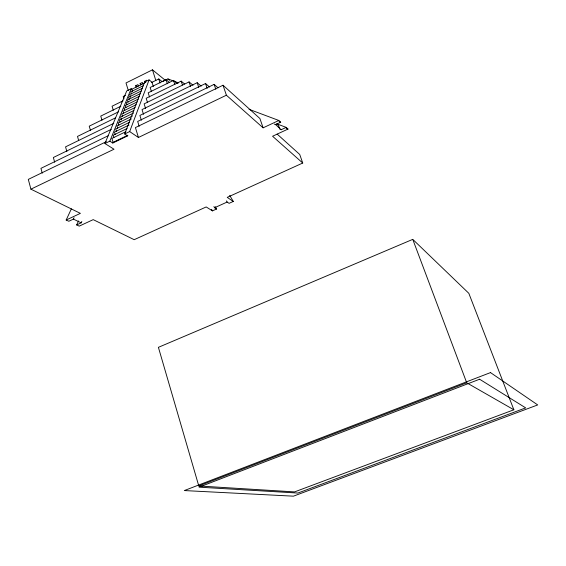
<?xml version="1.0" encoding="UTF-8"?>
<svg xmlns="http://www.w3.org/2000/svg" width="566" height="566" viewBox="0 0 566 566"><rect width="100%" height="100%" fill="white"/><g stroke="black" fill="none" stroke-linecap="round" stroke-linejoin="round"><path stroke-width="0.85" d="M106.323 141.663L28.3 179.387L30.911 189.164L114.014 149.219L104.929 143.531L109.846 141.153L112.804 143.028L113.08 142.342L127.838 135.217L127.583 135.897L124.697 133.979L129.671 131.574L149.077 79.898L151.893 82.127L153.386 86.478M124.697 133.979L144.585 82.12L149.077 79.898M109.846 141.153L131.178 88.742L131.836 89.237L132.479 91.338M104.929 143.531L126.727 90.942L131.178 88.742M74.054 217.719L73.403 219.12L68.819 221.264L66.165 220.018L71.373 208.847M215.25 206.739L216.601 209.003L212.455 210.877L206.18 206.944L134.199 239.687L93.206 219.636L79.233 226.131L76.665 224.928L78.525 220.924M76.665 224.928L81.193 222.82L81.837 221.433M165.329 80.315L152.466 69.83L126.006 82.961L128.263 90.355M136.158 87.171L135.713 85.714L137.913 84.624L138.366 86.082M140.58 84.992L140.127 83.527L142.335 82.438L142.788 83.902M146.764 80.252L144.549 81.341L145.837 82.353M131.836 89.237L144.443 83.018M143.446 85.622L130.774 91.869L131.418 93.977M125.404 95.406L123.197 96.496L123.926 98.916M151.32 82.629L158.784 78.95L162.053 81.589M142.483 88.232L129.692 94.529L130.562 97.359M141.465 90.893L128.602 97.225L129.253 99.361M122.985 100.84L112.075 106.21L113.292 110.278M169.361 82.374L166.043 79.657L150.146 87.482L151.426 91.565M121.251 101.887L122.751 101.151M162.555 81.568L167.925 78.929L178.686 82.954M140.432 93.588L127.506 99.949L128.157 102.099M139.385 96.319L126.388 102.701L127.046 104.866M120.827 106.245L100.762 116.094L101.972 120.218M177.42 83.627L173.507 80.386L148.193 92.817L149.481 96.956M138.33 99.071L125.256 105.488L125.921 107.667M137.262 101.866L124.117 108.304L124.782 110.497M118.464 111.849L89.237 126.161L90.447 130.336M184.523 83.945L181.177 81.136L146.184 98.272L147.485 102.467M136.18 104.689L122.964 111.155L123.629 113.363M135.083 107.547L121.796 114.042L122.461 116.263M115.372 117.912L77.5 136.413L78.702 140.637M193.006 85.254L189.065 81.907L144.139 103.861L145.582 108.538M133.979 110.434L120.608 116.964L121.506 119.95M133.647 112.974L119.412 119.914L120.091 122.171M113.787 123.346L65.543 146.856L66.866 151.561M201.156 86.124L197.187 82.707L142.038 109.578L143.495 114.325M132.522 115.938L118.202 122.907L118.881 125.178M131.376 118.931L116.978 125.935L117.657 128.22M111.346 129.31L53.36 157.497L54.676 162.258M209.526 87.001L205.55 83.52L139.887 115.443L141.359 120.247M129.458 122.334L115.733 128.998L116.419 131.298M129.048 125.036L114.481 132.097L115.167 134.418M108.106 135.783L40.95 168.343L42.259 173.161M218.052 87.822L214.16 84.362L137.679 121.442L139.172 126.317M127.088 128.517L113.207 135.239L113.9 137.573M125.885 131.666L111.919 138.422L113.08 142.342M263.105 127.831L259.914 118.527L223.032 85.233L135.423 127.591L138.429 137.481L226.386 95.215L263.105 127.831L278.84 120.473L280.701 122.221L275.614 124.598L274.248 124.088M112.804 143.028L127.583 135.897M66.165 220.018L80.386 213.361L30.911 189.164M279.823 129.218L281.175 129.727L286.205 127.385L288.002 129.076L272.579 136.243L302.732 163.029L227.235 197.371L233.277 201.446L229.096 203.343L227.143 202.041L226.45 200.88M213.913 206.576L214.599 207.729L227.143 202.041M412.755 239.361L158.402 347.333L198.8 485.975L294.561 491.904L513.864 409.784L468.825 293.315L412.755 239.361L466.731 382.807L513.864 409.784M198.8 485.975L466.731 382.807M249.04 109.309L278.84 120.473M279.052 121.605L280.701 122.221M277.156 123.982L286.205 127.385M286.354 128.454L288.002 129.076M73.403 219.12L81.193 222.82M214.599 207.729L216.601 209.003M129.671 131.574L138.429 137.481M135.713 85.714L137.014 86.711M140.127 83.527L141.422 84.532M144.585 82.12L145.236 82.629M167.925 78.929L169.609 80.315M277.163 134.1L299.725 154.468L302.732 163.029M275.614 124.598L281.175 129.727M276.703 123.876L278.564 125.602L279.569 128.496M211.55 209.37L212.455 210.877M229.697 195.362L233.277 201.446M223.032 85.233L226.386 95.215M214.16 84.362L215.795 89.279M205.55 83.52L207.149 88.36M197.187 82.707L198.751 87.475M189.065 81.907L190.593 86.612M181.177 81.136L182.422 84.999M173.507 80.386L174.837 84.539M166.043 79.657L167.345 83.754M158.784 78.95L160.058 82.99M152.466 69.83L155.841 80.535M490.503 372.591L184.311 490.566L293.436 496.17L537.7 404.931L490.503 372.591M479.607 379.227L199.048 487.163L297.865 493.057L525.687 407.881L479.607 379.227"/></g></svg>
